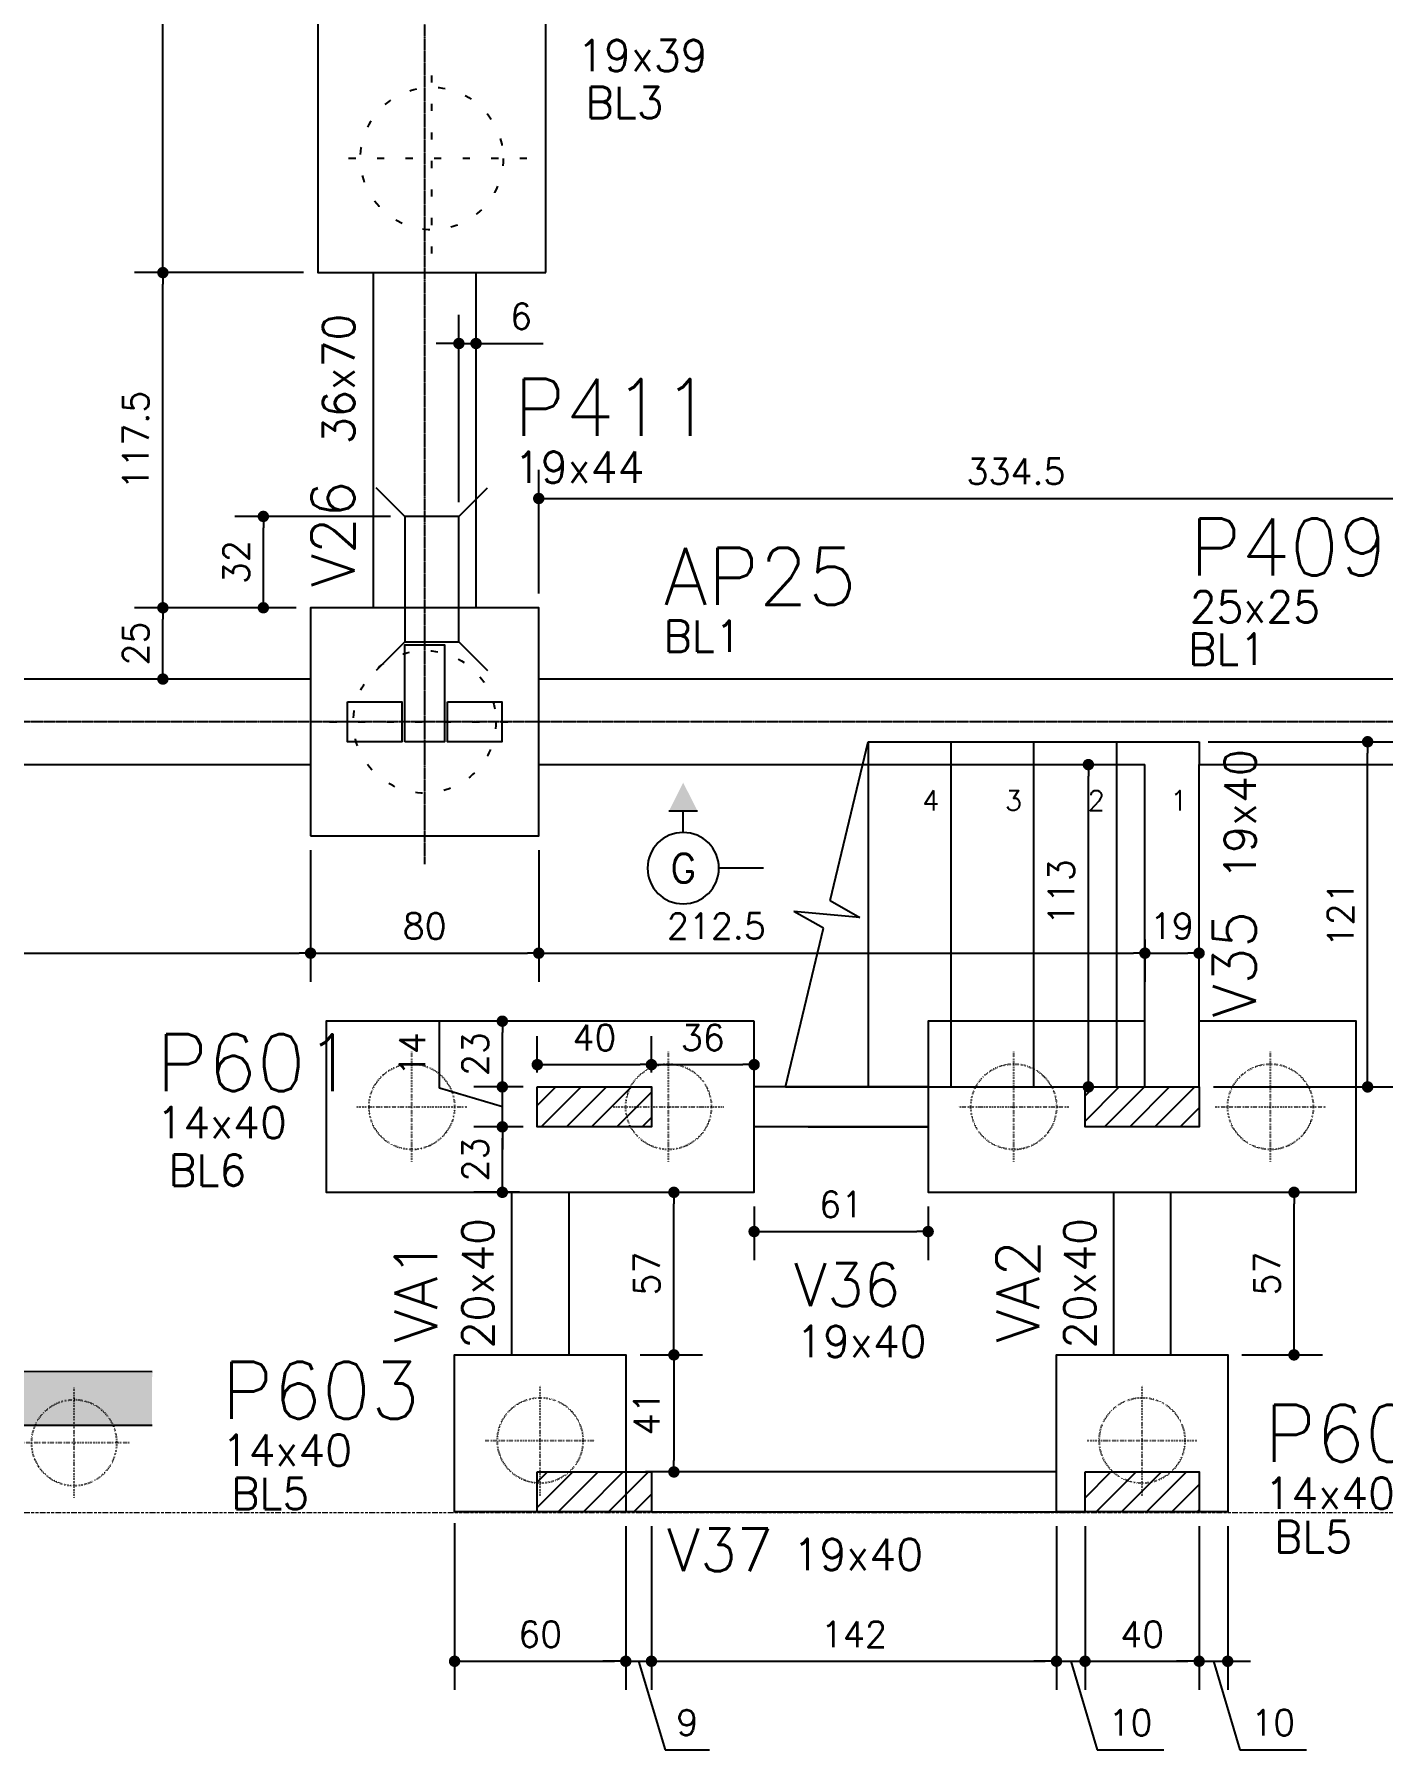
# Model space of a CAD drawing. Extents: x -856 to 20282, y 14720 to 28231.
# Drawn here: x 2662 to 3134, y 23324 to 23926 of the extents above; entities that cross this region are included whole.
import ezdxf
from ezdxf.enums import TextEntityAlignment as Align

# ---------------------------------------------------------------- set-up
doc = ezdxf.new("R2010")
doc.units = 0
for name, pattern in [('AXES', [0.54, 0.3, -0.08, 0.08, -0.08]), ('Double dash', [55, 20, -5, 10, -5, 10, -5]), ('ESTILO_TQS_0002', [0.4, 0.1, -0.3])]:
    doc.linetypes.add(name, pattern=pattern)
doc.layers.get('0').update_dxf_attribs({"linetype": 'CONTINUOUS'})
doc.layers.get('Defpoints').update_dxf_attribs({"linetype": 'CONTINUOUS'})
for name, color, linetype in [('228', 2, 'CONTINUOUS'), ('BLOCO', 3, 'CONTINUOUS'), ('COTA', 1, 'CONTINUOUS'), ('EIXOS', 1, 'AXES'), ('ESTACA', 1, 'ESTILO_TQS_0002'), ('H2', 252, 'CONTINUOUS'), ('H5', 1, 'CONTINUOUS'), ('LINHA_FINA', 1, 'CONTINUOUS'), ('Linha_media', 4, 'CONTINUOUS'), ('ORELHA', 1, 'CONTINUOUS'), ('P-D', 2, 'CONTINUOUS'), ('P-N', 5, 'CONTINUOUS'), ('P-S', 5, 'CONTINUOUS'), ('PENA_2', 2, 'CONTINUOUS'), ('PENA_3', 3, 'CONTINUOUS'), ('PENA_5', 5, 'CONTINUOUS'), ('PIL-N', 4, 'CONTINUOUS'), ('PROJ', 252, 'CONTINUOUS'), ('T1', 2, 'CONTINUOUS'), ('VIG-D', 2, 'CONTINUOUS'), ('VIG-N', 4, 'CONTINUOUS'), ('VIGA', 3, 'CONTINUOUS')]:
    doc.layers.add(name, color=color, linetype=linetype)
doc.layers.add('TLV-DVI-___-CNT', color=7, linetype='Double dash', lineweight=9)
doc.styles.add('COTA', font='romans.shx')
doc.styles.add('ROMANS', font='ROMANS')
doc.styles.get("Standard").update_dxf_attribs({"font": 'ROMANS.SHX'})
doc.styles.add('Texto1', font='romans.shx', dxfattribs={"height": 9})
doc.dimstyles.new('forma', dxfattribs={"dimscale": 5, "dimtxt": 1.8, "dimasz": 0.8, "dimexe": 2, "dimexo": 1, "dimgap": 1, "dimtad": 1, "dimdec": 1, "dimzin": 9, "dimdsep": 46, "dimtxsty": 'COTA', "dimblk1": 'DOT', "dimblk2": 'DOT', "dimsah": 1, "dimcen": 0, "dimdle": 1, "dimclrd": 256, "dimclre": 256, "dimclrt": 2, "dimadec": 0, "dimazin": 0, "dimtfac": 1, "dimtdec": 0, "dimtmove": 0, "dimatfit": 3, "dimfxl": 1, "dimtolj": 1, "dimtzin": 0, "dimarcsym": 0})

# ---------------------------------------------------------------- blocks, each defined once
blk = doc.blocks.new('_EST50')
at = {"layer": 'ESTACA', "linetype": 'ESTILO_TQS_0002'}
for p, q in [((0, -1.333), (0, 1.333)), ((-1.333, 0), (1.333, 0))]:
    blk.add_line(p, q, dxfattribs=at)
blk.add_circle((0, 0), 1, dxfattribs=at)
blk = doc.blocks.new('_Dot')
at = {"color": 0, "linetype": 'ByBlock', "lineweight": -2}
blk.add_line((-0.5, 0), (-1, 0), dxfattribs=at)
at = {"color": 0, "linetype": 'ByBlock', "const_width": 0.5}
blk.add_lwpolyline([(-0.25, 0, 1), (0.25, 0, 1)], format="xyb", close=True, dxfattribs=at)
blk = doc.blocks.new('*D55')
at = {"layer": 'COTA', "lineweight": -2, "transparency": 16777216}
for p, q in [((2428.51, 23639.59), (2428.51, 23593.48)), ((2758.51, 23639.59), (2758.51, 23593.48)), ((2432.51, 23603.48), (2754.51, 23603.48))]:
    blk.add_line(p, q, dxfattribs=at)
at = {"layer": 'Defpoints', "color": 0, "transparency": 16777216}
for p in [(2428.51, 23644.59), (2758.51, 23644.59), (2758.51, 23603.48)]:
    blk.add_point(p, dxfattribs=at)
at = {"layer": 'COTA', "lineweight": -2, "transparency": 16777216, "xscale": 4, "yscale": 4, "zscale": 4, "rotation": 180}
blk.add_blockref('_Dot', (2428.51, 23603.48), dxfattribs=at)
at = {"layer": 'COTA', "lineweight": -2, "transparency": 16777216, "xscale": 4, "yscale": 4, "zscale": 4}
blk.add_blockref('_Dot', (2758.51, 23603.48), dxfattribs=at)
at = {"layer": 'COTA', "color": 2, "transparency": 16777216, "insert": (2593.51, 23612.98), "char_height": 9, "attachment_point": 5, "style": 'COTA'}
blk.add_mtext('\\A1;330 ', dxfattribs=at)
blk = doc.blocks.new('*D56')
at = {"layer": 'COTA', "lineweight": -2, "transparency": 16777216}
for p, q in [((2758.51, 23639.59), (2758.51, 23593.48)), ((2838.51, 23639.59), (2838.51, 23593.48)), ((2762.51, 23603.48), (2834.51, 23603.48))]:
    blk.add_line(p, q, dxfattribs=at)
at = {"layer": 'Defpoints', "color": 0, "transparency": 16777216}
for p in [(2758.51, 23644.59), (2838.51, 23644.59), (2838.51, 23603.48)]:
    blk.add_point(p, dxfattribs=at)
at = {"layer": 'COTA', "lineweight": -2, "transparency": 16777216, "xscale": 4, "yscale": 4, "zscale": 4, "rotation": 180}
blk.add_blockref('_Dot', (2758.51, 23603.48), dxfattribs=at)
at = {"layer": 'COTA', "lineweight": -2, "transparency": 16777216, "xscale": 4, "yscale": 4, "zscale": 4}
blk.add_blockref('_Dot', (2838.51, 23603.48), dxfattribs=at)
at = {"layer": 'COTA', "color": 2, "transparency": 16777216, "insert": (2798.51, 23612.98), "char_height": 9, "attachment_point": 5, "style": 'COTA'}
blk.add_mtext('\\A1;80 ', dxfattribs=at)
blk = doc.blocks.new('*D135')
at = {"layer": 'COTA', "lineweight": -2, "transparency": 16777216}
for p, q in [((2753.51, 23724.59), (2696.75, 23724.59)), ((2706.75, 23703.59), (2706.75, 23720.59)), ((2711.31, 23699.59), (2696.75, 23699.59))]:
    blk.add_line(p, q, dxfattribs=at)
at = {"layer": 'Defpoints', "color": 0, "transparency": 16777216}
for p in [(2706.75, 23724.59), (2758.51, 23724.59), (2716.31, 23699.59)]:
    blk.add_point(p, dxfattribs=at)
at = {"layer": 'COTA', "lineweight": -2, "transparency": 16777216, "xscale": 4, "yscale": 4, "zscale": 4}
for p, rotation in [((2706.75, 23724.59), 90), ((2706.75, 23699.59), 270)]:
    blk.add_blockref('_Dot', p, dxfattribs=dict(at, rotation=rotation))
at = {"layer": 'COTA', "color": 2, "transparency": 16777216, "insert": (2697.25, 23712.09), "char_height": 9, "attachment_point": 5, "rotation": 90, "style": 'COTA'}
blk.add_mtext('\\A1;25 ', dxfattribs=at)
blk = doc.blocks.new('*D136')
at = {"layer": 'COTA', "lineweight": -2, "transparency": 16777216}
for p, q in [((2756.01, 23842.09), (2696.75, 23842.09)), ((2706.75, 23728.59), (2706.75, 23838.09)), ((2753.51, 23724.59), (2696.75, 23724.59))]:
    blk.add_line(p, q, dxfattribs=at)
at = {"layer": 'Defpoints', "color": 0, "transparency": 16777216}
for p in [(2706.75, 23842.09), (2761.01, 23842.09), (2758.51, 23724.59)]:
    blk.add_point(p, dxfattribs=at)
at = {"layer": 'COTA', "lineweight": -2, "transparency": 16777216, "xscale": 4, "yscale": 4, "zscale": 4}
for p, rotation in [((2706.75, 23842.09), 90), ((2706.75, 23724.59), 270)]:
    blk.add_blockref('_Dot', p, dxfattribs=dict(at, rotation=rotation))
at = {"layer": 'COTA', "color": 2, "transparency": 16777216, "insert": (2697.25, 23783.34), "char_height": 9, "attachment_point": 5, "rotation": 90, "style": 'COTA'}
blk.add_mtext('\\A1;117.5 ', dxfattribs=at)
blk = doc.blocks.new('*D137')
at = {"layer": 'COTA', "lineweight": -2, "transparency": 16777216}
for p, q in [((2756.01, 24052.09), (2696.75, 24052.09)), ((2706.75, 23846.09), (2706.75, 24048.09)), ((2756.01, 23842.09), (2696.75, 23842.09))]:
    blk.add_line(p, q, dxfattribs=at)
at = {"layer": 'Defpoints', "color": 0, "transparency": 16777216}
for p in [(2706.75, 24052.09), (2761.01, 24052.09), (2761.01, 23842.09)]:
    blk.add_point(p, dxfattribs=at)
at = {"layer": 'COTA', "lineweight": -2, "transparency": 16777216, "xscale": 4, "yscale": 4, "zscale": 4}
for p, rotation in [((2706.75, 24052.09), 90), ((2706.75, 23842.09), 270)]:
    blk.add_blockref('_Dot', p, dxfattribs=dict(at, rotation=rotation))
at = {"layer": 'COTA', "color": 2, "transparency": 16777216, "insert": (2697.25, 23947.09), "char_height": 9, "attachment_point": 5, "rotation": 90, "style": 'COTA'}
blk.add_mtext('\\A1;210 ', dxfattribs=at)
blk = doc.blocks.new('*D39')
at = {"layer": 'COTA', "lineweight": -2, "transparency": 16777216}
for p, q in [((2838.51, 23639.59), (2838.51, 23593.48)), ((3050.98, 23608.24), (3050.98, 23593.48)), ((2842.51, 23603.48), (3046.98, 23603.48))]:
    blk.add_line(p, q, dxfattribs=at)
at = {"layer": 'Defpoints', "color": 0, "transparency": 16777216}
for p in [(2838.51, 23644.59), (3050.98, 23613.24), (3050.98, 23603.48)]:
    blk.add_point(p, dxfattribs=at)
at = {"layer": 'COTA', "lineweight": -2, "transparency": 16777216, "xscale": 4, "yscale": 4, "zscale": 4, "rotation": 180}
blk.add_blockref('_Dot', (2838.51, 23603.48), dxfattribs=at)
at = {"layer": 'COTA', "lineweight": -2, "transparency": 16777216, "xscale": 4, "yscale": 4, "zscale": 4}
blk.add_blockref('_Dot', (3050.98, 23603.48), dxfattribs=at)
at = {"layer": 'COTA', "color": 2, "transparency": 16777216, "insert": (2900.76, 23612.98), "char_height": 9, "attachment_point": 5, "style": 'COTA'}
blk.add_mtext('\\A1;212.5 ', dxfattribs=at)
blk = doc.blocks.new('*D40')
at = {"layer": 'COTA', "lineweight": -2, "transparency": 16777216}
for p, q in [((3069.98, 23608.48), (3069.98, 23613.48)), ((3050.98, 23608.24), (3050.98, 23593.48)), ((3054.98, 23603.48), (3065.98, 23603.48))]:
    blk.add_line(p, q, dxfattribs=at)
at = {"layer": 'Defpoints', "color": 0, "transparency": 16777216}
for p in [(3050.98, 23613.24), (3069.98, 23603.48), (3069.98, 23603.48)]:
    blk.add_point(p, dxfattribs=at)
at = {"layer": 'COTA', "lineweight": -2, "transparency": 16777216, "xscale": 4, "yscale": 4, "zscale": 4, "rotation": 180}
blk.add_blockref('_Dot', (3050.98, 23603.48), dxfattribs=at)
at = {"layer": 'COTA', "lineweight": -2, "transparency": 16777216, "xscale": 4, "yscale": 4, "zscale": 4}
blk.add_blockref('_Dot', (3069.98, 23603.48), dxfattribs=at)
at = {"layer": 'COTA', "color": 2, "transparency": 16777216, "insert": (3060.48, 23612.98), "char_height": 9, "attachment_point": 5, "style": 'COTA'}
blk.add_mtext('\\A1;19 ', dxfattribs=at)
blk = doc.blocks.new('Family - ___-2103959-PLANTA INFERIOR 2')
at = {"layer": 'TLV-DVI-___-CNT', "color": 1, "true_color": 0xff0000}
blk.add_line((-32076.9, -10135.7), (-18942.2, -10135.7), dxfattribs=at)
blk = doc.blocks.new('A$C8a1ee3b4')
at = {"layer": 'TLV-DVI-___-CNT', "color": 1, "true_color": 0xff0000, "xscale": 0.1, "yscale": 0.1, "zscale": 0.1}
blk.add_blockref('Family - ___-2103959-PLANTA INFERIOR 2', (4865.23, 1037.14), dxfattribs=at)
blk = doc.blocks.new('*D21')
at = {"layer": 'COTA', "lineweight": -2, "transparency": 16777216}
for p, q in [((3035, 23669.59), (3041.17, 23669.59)), ((3031.17, 23560.59), (3031.17, 23665.59)), ((3035, 23556.59), (3041.17, 23556.59))]:
    blk.add_line(p, q, dxfattribs=at)
at = {"layer": 'Defpoints', "color": 0, "transparency": 16777216}
for p in [(3030, 23669.59), (3031.17, 23669.59), (3030, 23556.59)]:
    blk.add_point(p, dxfattribs=at)
at = {"layer": 'COTA', "lineweight": -2, "transparency": 16777216, "xscale": 4, "yscale": 4, "zscale": 4}
for p, rotation in [((3031.17, 23669.59), 90), ((3031.17, 23556.59), 270)]:
    blk.add_blockref('_Dot', p, dxfattribs=dict(at, rotation=rotation))
at = {"layer": 'COTA', "color": 2, "transparency": 16777216, "insert": (3021.67, 23624.87), "char_height": 9, "attachment_point": 5, "rotation": 90, "style": 'COTA'}
blk.add_mtext('\\A1;113 ', dxfattribs=at)
blk = doc.blocks.new('interrup')
at = {"layer": 'LINHA_FINA'}
for p, q in [((-1, 0), (-0.33, 2.31)), ((0.33, -2.31), (-0.33, 2.31)), ((1, 0), (0.33, -2.31))]:
    blk.add_line(p, q, dxfattribs=at)
blk = doc.blocks.new('*D51')
at = {"layer": 'COTA', "lineweight": -2, "transparency": 16777216}
for p, q in [((2810.51, 23761.57), (2810.51, 23827.25)), ((2816.51, 23798.02), (2816.51, 23827.25)), ((2806.51, 23817.25), (2802.51, 23817.25)), ((2810.51, 23817.25), (2816.51, 23817.25)), ((2820.51, 23817.25), (2840.08, 23817.25))]:
    blk.add_line(p, q, dxfattribs=at)
at = {"layer": 'Defpoints', "color": 0, "transparency": 16777216}
for p in [(2816.51, 23817.25), (2816.51, 23793.02), (2810.51, 23756.57)]:
    blk.add_point(p, dxfattribs=at)
at = {"layer": 'COTA', "lineweight": -2, "transparency": 16777216, "xscale": 4, "yscale": 4, "zscale": 4}
blk.add_blockref('_Dot', (2810.51, 23817.25), dxfattribs=at)
at = {"layer": 'COTA', "lineweight": -2, "transparency": 16777216, "xscale": 4, "yscale": 4, "zscale": 4, "rotation": 180}
blk.add_blockref('_Dot', (2816.51, 23817.25), dxfattribs=at)
at = {"layer": 'COTA', "color": 2, "transparency": 16777216, "insert": (2832.3, 23826.75), "char_height": 9, "attachment_point": 5, "style": 'COTA'}
blk.add_mtext('\\A1;6 ', dxfattribs=at)
blk = doc.blocks.new('A$C96fa5e93')
at = {"layer": 'ESTACA', "linetype": 'ESTILO_TQS_0002'}
for p, q in [((19.29, 0), (19.29, 38.57)), ((0, 19.29), (38.57, 19.29))]:
    blk.add_line(p, q, dxfattribs=at)
blk.add_ellipse((19.29, 19.29), major_axis=(10.61, 10.61), ratio=1, start_param=5.497787, end_param=11.780972, dxfattribs=at)
blk = doc.blocks.new('seção_dir')
at = {"layer": 'Linha_media'}
for p, q in [((-1, 4), (1, 4)), ((0, 2.5), (0, 4)), ((-5.62, 0), (-2.5, 0))]:
    blk.add_line(p, q, dxfattribs=at)
blk.add_circle((0, 0), 2.5, dxfattribs=at)
blk.add_solid([(-1, 4), (0, 6), (1, 4)], dxfattribs=at)
blk = doc.blocks.new('atrib_seção')
at = {"layer": 'Linha_media', "style": 'ROMANS'}
blk.add_attdef('X', text='', height=2, dxfattribs=at).set_placement((0, 0), align=Align.MIDDLE)
blk = doc.blocks.new('*D166')
at = {"layer": 'COTA', "lineweight": -2, "transparency": 16777216}
for p, q in [((2874, 23519.63), (2895.88, 23519.63)), ((2885.88, 23466.63), (2885.88, 23515.63)), ((2874, 23462.63), (2895.88, 23462.63))]:
    blk.add_line(p, q, dxfattribs=at)
at = {"layer": 'Defpoints', "color": 0, "transparency": 16777216}
for p in [(2869, 23519.63), (2885.88, 23519.63), (2869, 23462.63)]:
    blk.add_point(p, dxfattribs=at)
at = {"layer": 'COTA', "lineweight": -2, "transparency": 16777216, "xscale": 4, "yscale": 4, "zscale": 4}
for p, rotation in [((2885.88, 23519.63), 90), ((2885.88, 23462.63), 270)]:
    blk.add_blockref('_Dot', p, dxfattribs=dict(at, rotation=rotation))
at = {"layer": 'COTA', "color": 2, "transparency": 16777216, "insert": (2876.38, 23491.13), "char_height": 9, "attachment_point": 5, "rotation": 90, "style": 'COTA'}
blk.add_mtext('\\A1;57 ', dxfattribs=at)
blk = doc.blocks.new('*D167')
at = {"layer": 'COTA', "lineweight": -2, "transparency": 16777216}
for p, q in [((2874, 23462.63), (2895.88, 23462.63)), ((2885.88, 23458.63), (2885.88, 23425.59)), ((2880.88, 23421.59), (2875.88, 23421.59))]:
    blk.add_line(p, q, dxfattribs=at)
at = {"layer": 'Defpoints', "color": 0, "transparency": 16777216}
for p in [(2869, 23462.63), (2885.88, 23421.59), (2885.88, 23421.59)]:
    blk.add_point(p, dxfattribs=at)
at = {"layer": 'COTA', "lineweight": -2, "transparency": 16777216, "xscale": 4, "yscale": 4, "zscale": 4}
for p, rotation in [((2885.88, 23462.63), 90), ((2885.88, 23421.59), 270)]:
    blk.add_blockref('_Dot', p, dxfattribs=dict(at, rotation=rotation))
at = {"layer": 'COTA', "color": 2, "transparency": 16777216, "insert": (2876.38, 23442.11), "char_height": 9, "attachment_point": 5, "rotation": 90, "style": 'COTA'}
blk.add_mtext('\\A1;41 ', dxfattribs=at)
blk = doc.blocks.new('*D168')
at = {"layer": 'COTA', "lineweight": -2, "transparency": 16777216}
for p, q in [((2914, 23514.63), (2914, 23495.87)), ((2975, 23514.63), (2975, 23495.87)), ((2918, 23505.87), (2971, 23505.87))]:
    blk.add_line(p, q, dxfattribs=at)
at = {"layer": 'Defpoints', "color": 0, "transparency": 16777216}
for p in [(2914, 23519.63), (2975, 23519.63), (2975, 23505.87)]:
    blk.add_point(p, dxfattribs=at)
at = {"layer": 'COTA', "lineweight": -2, "transparency": 16777216, "xscale": 4, "yscale": 4, "zscale": 4, "rotation": 180}
blk.add_blockref('_Dot', (2914, 23505.87), dxfattribs=at)
at = {"layer": 'COTA', "lineweight": -2, "transparency": 16777216, "xscale": 4, "yscale": 4, "zscale": 4}
blk.add_blockref('_Dot', (2975, 23505.87), dxfattribs=at)
at = {"layer": 'COTA', "color": 2, "transparency": 16777216, "insert": (2944.5, 23515.37), "char_height": 9, "attachment_point": 5, "style": 'COTA'}
blk.add_mtext('\\A1;61 ', dxfattribs=at)
blk = doc.blocks.new('*D169')
at = {"layer": 'COTA', "lineweight": -2, "transparency": 16777216}
for p, q in [((3085, 23519.63), (3113.25, 23519.63)), ((3103.25, 23466.63), (3103.25, 23515.63)), ((3085, 23462.63), (3113.25, 23462.63))]:
    blk.add_line(p, q, dxfattribs=at)
at = {"layer": 'Defpoints', "color": 0, "transparency": 16777216}
for p in [(3080, 23519.63), (3103.25, 23519.63), (3080, 23462.63)]:
    blk.add_point(p, dxfattribs=at)
at = {"layer": 'COTA', "lineweight": -2, "transparency": 16777216, "xscale": 4, "yscale": 4, "zscale": 4}
for p, rotation in [((3103.25, 23519.63), 90), ((3103.25, 23462.63), 270)]:
    blk.add_blockref('_Dot', p, dxfattribs=dict(at, rotation=rotation))
at = {"layer": 'COTA', "color": 2, "transparency": 16777216, "insert": (3093.75, 23491.13), "char_height": 9, "attachment_point": 5, "rotation": 90, "style": 'COTA'}
blk.add_mtext('\\A1;57 ', dxfattribs=at)
blk = doc.blocks.new('A$C93549396')
at = {"layer": 'PROJ'}
for points in [[(1166, 0.04), (1166, 34.04), (1180, 34.04), (1180, 0.04), (1166, 0.04)], [(1146, 14.04), (1165, 14.04), (1165, 0.04), (1146, 0.04), (1146, 14.04)], [(1181, 14), (1200, 14), (1200, 0), (1181, 0), (1181, 14)]]:
    blk.add_lwpolyline(points, dxfattribs=at)
blk = doc.blocks.new('*D190')
at = {"layer": 'COTA', "lineweight": -2, "transparency": 16777216}
for p, q in [((2809, 23403.69), (2809, 23345.21)), ((2869, 23402.59), (2869, 23345.21)), ((2813, 23355.21), (2865, 23355.21))]:
    blk.add_line(p, q, dxfattribs=at)
at = {"layer": 'Defpoints', "color": 0, "transparency": 16777216}
for p in [(2809, 23408.69), (2869, 23407.59), (2869, 23355.21)]:
    blk.add_point(p, dxfattribs=at)
at = {"layer": 'COTA', "lineweight": -2, "transparency": 16777216, "xscale": 4, "yscale": 4, "zscale": 4, "rotation": 180}
blk.add_blockref('_Dot', (2809, 23355.21), dxfattribs=at)
at = {"layer": 'COTA', "lineweight": -2, "transparency": 16777216, "xscale": 4, "yscale": 4, "zscale": 4}
blk.add_blockref('_Dot', (2869, 23355.21), dxfattribs=at)
at = {"layer": 'COTA', "color": 2, "transparency": 16777216, "insert": (2839, 23364.71), "char_height": 9, "attachment_point": 5, "style": 'COTA'}
blk.add_mtext('\\A1;60 ', dxfattribs=at)
blk = doc.blocks.new('*D191')
at = {"layer": 'COTA', "lineweight": -2, "transparency": 16777216}
for p, q in [((2869, 23402.59), (2869, 23345.21)), ((2878, 23402.59), (2878, 23345.21)), ((2865, 23355.21), (2861, 23355.21)), ((2869, 23355.21), (2878, 23355.21)), ((2869, 23355.21), (2878, 23355.21)), ((2873.5, 23355.21), (2882.8, 23324.21)), ((2882, 23355.21), (2886, 23355.21)), ((2882.8, 23324.21), (2898.37, 23324.21))]:
    blk.add_line(p, q, dxfattribs=at)
at = {"layer": 'Defpoints', "color": 0, "transparency": 16777216}
for p in [(2869, 23407.59), (2878, 23407.59), (2878, 23355.21)]:
    blk.add_point(p, dxfattribs=at)
at = {"layer": 'COTA', "lineweight": -2, "transparency": 16777216, "xscale": 4, "yscale": 4, "zscale": 4}
blk.add_blockref('_Dot', (2869, 23355.21), dxfattribs=at)
at = {"layer": 'COTA', "lineweight": -2, "transparency": 16777216, "xscale": 4, "yscale": 4, "zscale": 4, "rotation": 180}
blk.add_blockref('_Dot', (2878, 23355.21), dxfattribs=at)
at = {"layer": 'COTA', "color": 2, "transparency": 16777216, "insert": (2890.58, 23333.71), "char_height": 9, "attachment_point": 5, "style": 'COTA'}
blk.add_mtext('\\A1;9 ', dxfattribs=at)
blk = doc.blocks.new('*D192')
at = {"layer": 'COTA', "lineweight": -2, "transparency": 16777216}
for p, q in [((2878, 23402.59), (2878, 23345.21)), ((3020, 23402.59), (3020, 23345.21)), ((2882, 23355.21), (3016, 23355.21))]:
    blk.add_line(p, q, dxfattribs=at)
at = {"layer": 'Defpoints', "color": 0, "transparency": 16777216}
for p in [(2878, 23407.59), (3020, 23407.59), (3020, 23355.21)]:
    blk.add_point(p, dxfattribs=at)
at = {"layer": 'COTA', "lineweight": -2, "transparency": 16777216, "xscale": 4, "yscale": 4, "zscale": 4, "rotation": 180}
blk.add_blockref('_Dot', (2878, 23355.21), dxfattribs=at)
at = {"layer": 'COTA', "lineweight": -2, "transparency": 16777216, "xscale": 4, "yscale": 4, "zscale": 4}
blk.add_blockref('_Dot', (3020, 23355.21), dxfattribs=at)
at = {"layer": 'COTA', "color": 2, "transparency": 16777216, "insert": (2949, 23364.71), "char_height": 9, "attachment_point": 5, "style": 'COTA'}
blk.add_mtext('\\A1;142 ', dxfattribs=at)
blk = doc.blocks.new('*D193')
at = {"layer": 'COTA', "lineweight": -2, "transparency": 16777216}
for p, q in [((3020, 23402.59), (3020, 23345.21)), ((3030, 23402.59), (3030, 23345.21)), ((3016, 23355.21), (3012, 23355.21)), ((3020, 23355.21), (3030, 23355.21)), ((3020, 23355.21), (3030, 23355.21)), ((3025, 23355.21), (3034.3, 23324.21)), ((3034, 23355.21), (3038, 23355.21)), ((3034.3, 23324.21), (3057.58, 23324.21))]:
    blk.add_line(p, q, dxfattribs=at)
at = {"layer": 'Defpoints', "color": 0, "transparency": 16777216}
for p in [(3020, 23407.59), (3030, 23407.59), (3030, 23355.21)]:
    blk.add_point(p, dxfattribs=at)
at = {"layer": 'COTA', "lineweight": -2, "transparency": 16777216, "xscale": 4, "yscale": 4, "zscale": 4}
blk.add_blockref('_Dot', (3020, 23355.21), dxfattribs=at)
at = {"layer": 'COTA', "lineweight": -2, "transparency": 16777216, "xscale": 4, "yscale": 4, "zscale": 4, "rotation": 180}
blk.add_blockref('_Dot', (3030, 23355.21), dxfattribs=at)
at = {"layer": 'COTA', "color": 2, "transparency": 16777216, "insert": (3045.94, 23333.71), "char_height": 9, "attachment_point": 5, "style": 'COTA'}
blk.add_mtext('\\A1;10 ', dxfattribs=at)
blk = doc.blocks.new('*D194')
at = {"layer": 'COTA', "lineweight": -2, "transparency": 16777216}
for p, q in [((3030, 23402.59), (3030, 23345.21)), ((3070, 23402.59), (3070, 23345.21)), ((3034, 23355.21), (3066, 23355.21))]:
    blk.add_line(p, q, dxfattribs=at)
at = {"layer": 'Defpoints', "color": 0, "transparency": 16777216}
for p in [(3030, 23407.59), (3070, 23407.59), (3070, 23355.21)]:
    blk.add_point(p, dxfattribs=at)
at = {"layer": 'COTA', "lineweight": -2, "transparency": 16777216, "xscale": 4, "yscale": 4, "zscale": 4, "rotation": 180}
blk.add_blockref('_Dot', (3030, 23355.21), dxfattribs=at)
at = {"layer": 'COTA', "lineweight": -2, "transparency": 16777216, "xscale": 4, "yscale": 4, "zscale": 4}
blk.add_blockref('_Dot', (3070, 23355.21), dxfattribs=at)
at = {"layer": 'COTA', "color": 2, "transparency": 16777216, "insert": (3050, 23364.71), "char_height": 9, "attachment_point": 5, "style": 'COTA'}
blk.add_mtext('\\A1;40 ', dxfattribs=at)
blk = doc.blocks.new('*D195')
at = {"layer": 'COTA', "lineweight": -2, "transparency": 16777216}
for p, q in [((3070, 23402.59), (3070, 23345.21)), ((3080, 23402.63), (3080, 23345.21)), ((3066, 23355.21), (3062, 23355.21)), ((3070, 23355.21), (3080, 23355.21)), ((3070, 23355.21), (3080, 23355.21)), ((3075, 23355.21), (3084.3, 23324.21)), ((3084, 23355.21), (3088, 23355.21)), ((3084.3, 23324.21), (3107.58, 23324.21))]:
    blk.add_line(p, q, dxfattribs=at)
at = {"layer": 'Defpoints', "color": 0, "transparency": 16777216}
for p in [(3070, 23407.59), (3080, 23407.63), (3080, 23355.21)]:
    blk.add_point(p, dxfattribs=at)
at = {"layer": 'COTA', "lineweight": -2, "transparency": 16777216, "xscale": 4, "yscale": 4, "zscale": 4}
blk.add_blockref('_Dot', (3070, 23355.21), dxfattribs=at)
at = {"layer": 'COTA', "lineweight": -2, "transparency": 16777216, "xscale": 4, "yscale": 4, "zscale": 4, "rotation": 180}
blk.add_blockref('_Dot', (3080, 23355.21), dxfattribs=at)
at = {"layer": 'COTA', "color": 2, "transparency": 16777216, "insert": (3095.94, 23333.71), "char_height": 9, "attachment_point": 5, "style": 'COTA'}
blk.add_mtext('\\A1;10 ', dxfattribs=at)
blk = doc.blocks.new('*D196')
at = {"layer": 'COTA', "lineweight": -2, "transparency": 16777216}
for p, q in [((3073.16, 23677.61), (3139.06, 23677.61)), ((3129.06, 23560.59), (3129.06, 23673.61)), ((3075, 23556.59), (3139.06, 23556.59))]:
    blk.add_line(p, q, dxfattribs=at)
at = {"layer": 'Defpoints', "color": 0, "transparency": 16777216}
for p in [(3068.16, 23677.61), (3129.06, 23677.61), (3070, 23556.59)]:
    blk.add_point(p, dxfattribs=at)
at = {"layer": 'COTA', "lineweight": -2, "transparency": 16777216, "xscale": 4, "yscale": 4, "zscale": 4}
for p, rotation in [((3129.06, 23677.61), 90), ((3129.06, 23556.59), 270)]:
    blk.add_blockref('_Dot', p, dxfattribs=dict(at, rotation=rotation))
at = {"layer": 'COTA', "color": 2, "transparency": 16777216, "insert": (3119.56, 23617.1), "char_height": 9, "attachment_point": 5, "rotation": 90, "style": 'COTA'}
blk.add_mtext('\\A1;121 ', dxfattribs=at)
blk = doc.blocks.new('*D197')
at = {"layer": 'COTA', "lineweight": -2, "transparency": 16777216}
for p, q in [((2786.51, 23756.61), (2731.96, 23756.61)), ((2741.96, 23728.59), (2741.96, 23752.61)), ((2753.51, 23724.59), (2731.96, 23724.59))]:
    blk.add_line(p, q, dxfattribs=at)
at = {"layer": 'Defpoints', "color": 0, "transparency": 16777216}
for p in [(2741.96, 23756.61), (2791.51, 23756.61), (2758.51, 23724.59)]:
    blk.add_point(p, dxfattribs=at)
at = {"layer": 'COTA', "lineweight": -2, "transparency": 16777216, "xscale": 4, "yscale": 4, "zscale": 4}
for p, rotation in [((2741.96, 23756.61), 90), ((2741.96, 23724.59), 270)]:
    blk.add_blockref('_Dot', p, dxfattribs=dict(at, rotation=rotation))
at = {"layer": 'COTA', "color": 2, "transparency": 16777216, "insert": (2732.46, 23740.6), "char_height": 9, "attachment_point": 5, "rotation": 90, "style": 'COTA'}
blk.add_mtext('\\A1;32 ', dxfattribs=at)
blk = doc.blocks.new('*D198')
at = {"layer": 'COTA', "lineweight": -2, "transparency": 16777216}
for p, q in [((2838.51, 23729.59), (2838.51, 23772.9)), ((3173.01, 23735.09), (3173.01, 23772.9)), ((2842.51, 23762.9), (3169.01, 23762.9))]:
    blk.add_line(p, q, dxfattribs=at)
at = {"layer": 'Defpoints', "color": 0, "transparency": 16777216}
for p in [(3173.01, 23762.9), (3173.01, 23730.09), (2838.51, 23724.59)]:
    blk.add_point(p, dxfattribs=at)
at = {"layer": 'COTA', "lineweight": -2, "transparency": 16777216, "xscale": 4, "yscale": 4, "zscale": 4, "rotation": 180}
blk.add_blockref('_Dot', (2838.51, 23762.9), dxfattribs=at)
at = {"layer": 'COTA', "lineweight": -2, "transparency": 16777216, "xscale": 4, "yscale": 4, "zscale": 4}
blk.add_blockref('_Dot', (3173.01, 23762.9), dxfattribs=at)
at = {"layer": 'COTA', "color": 2, "transparency": 16777216, "insert": (3005.76, 23772.4), "char_height": 9, "attachment_point": 5, "style": 'COTA'}
blk.add_mtext('\\A1;334.5 ', dxfattribs=at)
blk = doc.blocks.new('*D199')
at = {"layer": 'COTA', "lineweight": -2, "transparency": 16777216}
for p, q in [((2838, 23561.59), (2838, 23574.39)), ((2878, 23561.59), (2878, 23574.39)), ((2842, 23564.39), (2874, 23564.39))]:
    blk.add_line(p, q, dxfattribs=at)
at = {"layer": 'Defpoints', "color": 0, "transparency": 16777216}
for p in [(2878, 23564.39), (2838, 23556.59), (2878, 23556.59)]:
    blk.add_point(p, dxfattribs=at)
at = {"layer": 'COTA', "lineweight": -2, "transparency": 16777216, "xscale": 4, "yscale": 4, "zscale": 4, "rotation": 180}
blk.add_blockref('_Dot', (2838, 23564.39), dxfattribs=at)
at = {"layer": 'COTA', "lineweight": -2, "transparency": 16777216, "xscale": 4, "yscale": 4, "zscale": 4}
blk.add_blockref('_Dot', (2878, 23564.39), dxfattribs=at)
at = {"layer": 'COTA', "color": 2, "transparency": 16777216, "insert": (2858, 23573.89), "char_height": 9, "attachment_point": 5, "style": 'COTA'}
blk.add_mtext('\\A1;40 ', dxfattribs=at)
blk = doc.blocks.new('*D200')
at = {"layer": 'COTA', "lineweight": -2, "transparency": 16777216}
for p, q in [((2878, 23561.59), (2878, 23574.39)), ((2914, 23567.63), (2914, 23574.39)), ((2882, 23564.39), (2910, 23564.39))]:
    blk.add_line(p, q, dxfattribs=at)
at = {"layer": 'Defpoints', "color": 0, "transparency": 16777216}
for p in [(2914, 23564.39), (2914, 23562.63), (2878, 23556.59)]:
    blk.add_point(p, dxfattribs=at)
at = {"layer": 'COTA', "lineweight": -2, "transparency": 16777216, "xscale": 4, "yscale": 4, "zscale": 4, "rotation": 180}
blk.add_blockref('_Dot', (2878, 23564.39), dxfattribs=at)
at = {"layer": 'COTA', "lineweight": -2, "transparency": 16777216, "xscale": 4, "yscale": 4, "zscale": 4}
blk.add_blockref('_Dot', (2914, 23564.39), dxfattribs=at)
at = {"layer": 'COTA', "color": 2, "transparency": 16777216, "insert": (2896, 23573.89), "char_height": 9, "attachment_point": 5, "style": 'COTA'}
blk.add_mtext('\\A1;36 ', dxfattribs=at)
blk = doc.blocks.new('*D201')
at = {"layer": 'COTA', "lineweight": -2, "transparency": 16777216}
for p, q in [((2833, 23542.59), (2815.74, 23542.59)), ((2825.74, 23523.63), (2825.74, 23538.59)), ((2831.79, 23519.63), (2815.74, 23519.63))]:
    blk.add_line(p, q, dxfattribs=at)
at = {"layer": 'Defpoints', "color": 0, "transparency": 16777216}
for p in [(2825.74, 23542.59), (2838, 23542.59), (2836.79, 23519.63)]:
    blk.add_point(p, dxfattribs=at)
at = {"layer": 'COTA', "lineweight": -2, "transparency": 16777216, "xscale": 4, "yscale": 4, "zscale": 4}
for p, rotation in [((2825.74, 23542.59), 90), ((2825.74, 23519.63), 270)]:
    blk.add_blockref('_Dot', p, dxfattribs=dict(at, rotation=rotation))
at = {"layer": 'COTA', "color": 2, "transparency": 16777216, "insert": (2816.24, 23531.11), "char_height": 9, "attachment_point": 5, "rotation": 90, "style": 'COTA'}
blk.add_mtext('\\A1;23 ', dxfattribs=at)
blk = doc.blocks.new('*D202')
at = {"layer": 'COTA', "lineweight": -2, "transparency": 16777216}
for p, q in [((2803.74, 23556.19), (2803.74, 23579.91)), ((2825.74, 23560.59), (2825.74, 23564.59)), ((2825.74, 23549.59), (2803.74, 23556.19)), ((2833, 23556.59), (2815.74, 23556.59)), ((2825.74, 23542.59), (2825.74, 23556.59)), ((2825.74, 23542.59), (2825.74, 23556.59)), ((2833, 23542.59), (2815.74, 23542.59)), ((2825.74, 23538.59), (2825.74, 23534.59))]:
    blk.add_line(p, q, dxfattribs=at)
at = {"layer": 'Defpoints', "color": 0, "transparency": 16777216}
for p in [(2825.74, 23556.59), (2838, 23556.59), (2838, 23542.59)]:
    blk.add_point(p, dxfattribs=at)
at = {"layer": 'COTA', "lineweight": -2, "transparency": 16777216, "xscale": 4, "yscale": 4, "zscale": 4}
for p, rotation in [((2825.74, 23556.59), 270), ((2825.74, 23542.59), 90)]:
    blk.add_blockref('_Dot', p, dxfattribs=dict(at, rotation=rotation))
at = {"layer": 'COTA', "color": 2, "transparency": 16777216, "insert": (2794.24, 23568.05), "char_height": 9, "attachment_point": 5, "rotation": 90, "style": 'COTA'}
blk.add_mtext('\\A1;14 ', dxfattribs=at)
blk = doc.blocks.new('*D203')
at = {"layer": 'COTA', "lineweight": -2, "transparency": 16777216}
for p, q in [((2824.96, 23579.63), (2815.74, 23579.63)), ((2825.74, 23560.59), (2825.74, 23575.63)), ((2833, 23556.59), (2815.74, 23556.59))]:
    blk.add_line(p, q, dxfattribs=at)
at = {"layer": 'Defpoints', "color": 0, "transparency": 16777216}
for p in [(2825.74, 23579.63), (2829.96, 23579.63), (2838, 23556.59)]:
    blk.add_point(p, dxfattribs=at)
at = {"layer": 'COTA', "lineweight": -2, "transparency": 16777216, "xscale": 4, "yscale": 4, "zscale": 4}
for p, rotation in [((2825.74, 23579.63), 90), ((2825.74, 23556.59), 270)]:
    blk.add_blockref('_Dot', p, dxfattribs=dict(at, rotation=rotation))
at = {"layer": 'COTA', "color": 2, "transparency": 16777216, "insert": (2816.24, 23568.11), "char_height": 9, "attachment_point": 5, "rotation": 90, "style": 'COTA'}
blk.add_mtext('\\A1;23 ', dxfattribs=at)

msp = doc.modelspace()

# ---------------------------------------------------------------- hatches: boundary and pattern name
at = {"layer": 'H2'}
msp.add_hatch(color=256, dxfattribs=at).paths.add_polyline_path([(1625.51, 23458.06), (2702.99, 23456.82), (2702.97, 23437.84), (1625.51, 23439.06)])
at = {"layer": 'H5'}
h = msp.add_hatch(dxfattribs=at)
h.set_pattern_fill('ANSI31', color=256, scale=50, style=0)
h.set_pattern_definition([(45, (-2.98, -0.298), (-4.4194174, 4.4194174), [])])
h.paths.add_polyline_path([(2838, 23556.59), (2878, 23556.59), (2878, 23542.59), (2838, 23542.59)])
h = msp.add_hatch(dxfattribs=at)
h.set_pattern_fill('ANSI31', color=256, scale=50, style=0)
h.set_pattern_definition([(45, (0.02, -0.298), (-4.4194174, 4.4194174), [])])
h.paths.add_polyline_path([(3030, 23556.59), (3070, 23556.59), (3070, 23542.59), (3030, 23542.59)])
h = msp.add_hatch(dxfattribs=at)
h.set_pattern_fill('ANSI31', color=256, scale=50, style=0)
h.set_pattern_definition([(45, (-2.98, 0.1874), (-4.4194174, 4.4194174), [])])
h.paths.add_polyline_path([(2838, 23421.59), (2878, 23421.59), (2878, 23407.59), (2838, 23407.59)])
h = msp.add_hatch(dxfattribs=at)
h.set_pattern_fill('ANSI31', color=256, scale=50, style=0)
h.set_pattern_definition([(45, (0.02, 0.1874), (-4.4194174, 4.4194174), [])])
h.paths.add_polyline_path([(3030, 23421.59), (3070, 23421.59), (3070, 23407.59), (3030, 23407.59)])

# ---------------------------------------------------------------- linework, layer by layer
at = {"layer": 'BLOCO', "linetype": 'Continuous'}
for points in [[(2841.01, 23842.09), (2841.01, 24052.09), (2761.01, 24052.09), (2761.01, 23842.09), (2841.01, 23842.09)], [(2758.51, 23644.59), (2838.51, 23644.59), (2838.51, 23724.59), (2758.51, 23724.59), (2758.51, 23644.59)]]:
    msp.add_lwpolyline(points, dxfattribs=at)
at = {"layer": 'BLOCO'}
msp.add_lwpolyline([(2914, 23579.63), (2764, 23579.63), (2764, 23519.63), (2914, 23519.63)], close=True, dxfattribs=at)
for points in [[(3050.98, 23579.63), (2975, 23579.63), (2975, 23519.63), (3125, 23519.63), (3125, 23579.63), (3069.99, 23579.63)], [(2869, 23407.59), (2809, 23407.59), (2809, 23462.63), (2869, 23462.63), (2869, 23407.59)], [(3080, 23407.59), (3020, 23407.59), (3020, 23462.63), (3080, 23462.63), (3080, 23407.63)]]:
    msp.add_lwpolyline(points, dxfattribs=at)
at = {"layer": 'EIXOS', "color": 244, "true_color": 0x991b1e}
for p, q in [((2798.51, 23634.64), (2798.51, 25355.31)), ((3416.67, 23684.59), (632.05, 23684.59))]:
    msp.add_line(p, q, dxfattribs=at)
at = {"layer": 'LINHA_FINA'}
for p, q in [((2940.64, 23621.92), (2953.98, 23677.63)), ((2924.98, 23556.59), (2938.31, 23612.2))]:
    msp.add_line(p, q, dxfattribs=at)
at = {"layer": 'ORELHA', "linetype": 'Continuous'}
for points in [[(2791.51, 23756.61), (2781.52, 23766.61)], [(2810.51, 23756.61), (2820.51, 23766.61)], [(2791.51, 23712.59), (2781.52, 23702.59)], [(2810.51, 23712.59), (2820.51, 23702.59)]]:
    msp.add_lwpolyline(points, dxfattribs=at)
at = {"layer": 'P-N', "linetype": 'Continuous'}
for points in [[(2838, 23556.59), (2878, 23556.59), (2878, 23542.59), (2838, 23542.59)], [(3030, 23556.59), (3070, 23556.59), (3070, 23542.59), (3030, 23542.59)], [(2838, 23421.59), (2878, 23421.59), (2878, 23407.59), (2838, 23407.59)], [(3030, 23421.59), (3070, 23421.59), (3070, 23407.59), (3030, 23407.59)]]:
    msp.add_lwpolyline(points, close=True, dxfattribs=at)
at = {"layer": 'P-S'}
msp.add_lwpolyline([(2810.51, 23756.57), (2791.51, 23756.61), (2791.51, 23712.59), (2810.51, 23712.59), (2810.51, 23756.57), (2810.51, 23756.57)], dxfattribs=at)
at = {"layer": 'PENA_2'}
for p, q in [((2953.98, 23677.63), (2953.98, 23556.59)), ((2953.98, 23677.63), (3069.98, 23677.61)), ((2982.98, 23677.62), (2982.98, 23556.59)), ((3011.98, 23677.62), (3011.98, 23556.59)), ((3040.98, 23677.61), (3040.98, 23556.59)), ((3069.98, 23677.61), (3069.98, 23669.59)), ((2924.98, 23556.59), (3040.98, 23556.59))]:
    msp.add_line(p, q, dxfattribs=at)
at = {"layer": 'PENA_3'}
for p, q in [((3050.98, 23556.59), (3050.98, 23669.59)), ((3070, 23556.59), (3069.98, 23669.59)), ((2975, 23556.59), (2914, 23556.59)), ((2975, 23556.59), (2933, 23556.59)), ((2975, 23542.59), (2914, 23542.59)), ((2933, 23542.59), (2975, 23542.59)), ((2829, 23519.63), (2829, 23462.63)), ((2849, 23519.63), (2849, 23462.63)), ((3040, 23519.63), (3040, 23462.63)), ((3060, 23519.63), (3060, 23462.63)), ((3020, 23421.59), (2878, 23421.59)), ((2878, 23407.59), (3030, 23407.59))]:
    msp.add_line(p, q, dxfattribs=at)
at = {"layer": 'PENA_5'}
for p, q in [((1625.51, 23458.06), (2702.99, 23456.82)), ((2702.97, 23437.84), (1625.57, 23439.06))]:
    msp.add_line(p, q, dxfattribs=at)
at = {"layer": 'VIGA'}
for p, q in [((2780.51, 23842.09), (2780.51, 23724.59)), ((2816.51, 23724.49), (2816.51, 23842.09)), ((2758.51, 23699.59), (2428.51, 23699.59)), ((3173.01, 23699.59), (2838.51, 23699.59)), ((2428.51, 23669.59), (2758.51, 23669.59)), ((2838.51, 23669.59), (3050.98, 23669.59)), ((3069.98, 23669.59), (3173.01, 23669.59))]:
    msp.add_line(p, q, dxfattribs=at)

# ---------------------------------------------------------------- block references
at = {"layer": '228', "linetype": 'Continuous', "xscale": 25, "yscale": 25, "rotation": 90}
msp.add_blockref('_EST50', (2801.01, 23882.09), dxfattribs=at)
at = {"layer": '228', "linetype": 'Continuous', "xscale": 25, "yscale": 25}
msp.add_blockref('_EST50', (2798.51, 23684.59), dxfattribs=at)
at = {"layer": '228', "linetype": 'Continuous'}
for p in [(2774.71, 23530.34), (2985.71, 23530.34), (2819.71, 23413.34), (3030.71, 23413.34)]:
    msp.add_blockref('A$C96fa5e93', p, dxfattribs=at)
at = {"layer": '228'}
for p in [(2864.71, 23530.34), (3075.71, 23530.34)]:
    msp.add_blockref('A$C96fa5e93', p, dxfattribs=at)
at = {"layer": '228', "linetype": 'Continuous', "rotation": 90}
msp.add_blockref('A$C96fa5e93', (2694.92, 23412.54), dxfattribs=at)
at = {"layer": 'COTA', "xscale": -5, "yscale": 5, "zscale": 5}
msp.add_blockref('seção_dir', (2889.14, 23633.29), dxfattribs=at)
at = {"layer": 'COTA'}
ref = msp.add_blockref('atrib_seção', (2889.14, 23633.29), dxfattribs=dict(at, xscale=-5, yscale=5, zscale=5))
ref.add_attrib('X', 'G', dxfattribs={"layer": 'Linha_media', "height": 10, "style": 'ROMANS'}).set_placement((2889.14, 23633.29), align=Align.MIDDLE)
at = {"layer": 'LINHA_FINA', "xscale": 5, "yscale": 5, "zscale": 5, "rotation": 76.51538121}
msp.add_blockref('interrup', (2939.48, 23617.06), dxfattribs=at)
at = {"layer": 'PROJ'}
msp.add_blockref('A$C93549396', (1625.51, 23677.56), dxfattribs=at)
at = {"layer": 'VIGA'}
msp.add_blockref('A$C8a1ee3b4', (203.06, 23383.83), dxfattribs=at)

# ---------------------------------------------------------------- texts
at = {"layer": 'P-D', "linetype": 'Continuous'}
for s, p in [('19x39', (2851.99, 23912.71)), ('BL3', (2854.93, 23896.21)), ('19x44', (2829.81, 23768.34)), ('25x25', (3066.68, 23719.44)), ('BL1', (2882.26, 23709.09)), ('BL1', (3066.15, 23704.61)), ('14x40', (2704.48, 23538.57)), ('BL6', (2708.65, 23521.93)), ('14x40', (2727.35, 23423.72)), ('BL5', (2730.71, 23408.52)), ('14x40', (3092.91, 23408.6)), ('BL5', (3096.27, 23393.4))]:
    msp.add_text(s, height=11, dxfattribs=at).set_placement(p)
at = {"layer": 'PIL-N', "linetype": 'Continuous'}
for s, p in [('P411', (2829.81, 23784.84)), ('P409', (3066.68, 23735.94)), ('AP25', (2882.26, 23725.59)), ('P601', (2704.48, 23555.07)), ('P603', (2727.35, 23440.22)), ('P604', (3092.91, 23425.1))]:
    msp.add_text(s, height=20, dxfattribs=at).set_placement(p)
at = {"layer": 'T1', "style": 'Texto1'}
for s, p in [('4', (2972.92, 23653.49)), ('3', (3001.92, 23653.49)), ('2', (3030.92, 23653.49)), ('1', (3059.92, 23653.49))]:
    msp.add_text(s, height=7, dxfattribs=at).set_placement(p)
at = {"layer": 'VIG-D', "linetype": 'Continuous'}
for s, rotation, p in [('36x70', 90, (2773.87, 23781.98)), ('19x40', 90, (3089.85, 23629.27)), ('20x40', 90, (2822.67, 23464.91)), ('20x40', 90, (3033.67, 23464.91)), ('19x40', 360, (2928.73, 23461.87)), ('19x40', 360, (2927.49, 23387.19))]:
    msp.add_text(s, height=11, rotation=rotation, dxfattribs=at).set_placement(p)
at = {"layer": 'VIG-N', "linetype": 'Continuous'}
for s, rotation, p in [('V26', 90, (2773.87, 23731.81)), ('V35', 90, (3089.85, 23580.94)), ('VA2', 90, (3013.95, 23466.9)), ('VA1', 90, (2802.95, 23466.9)), ('V36', 360, (2927.99, 23479.76)), ('V37', 360, (2883.49, 23386.76))]:
    msp.add_text(s, height=15, rotation=rotation, dxfattribs=at).set_placement(p)

# ---------------------------------------------------------------- dimensions: what is measured, and where the dimension line sits
at = {"layer": 'COTA'}
for base, p1, p2, override, picture, middle in [((2706.75, 24052.09), (2761.01, 23842.09), (2761.01, 24052.09), {"dimpost": ' ', "dimtmove": 1}, '*D137', (2697.25, 23947.09)), ((2706.75, 23842.09), (2758.51, 23724.59), (2761.01, 23842.09), {"dimpost": ' ', "dimtmove": 1}, '*D136', (2697.25, 23783.34)), ((2741.96, 23756.61), (2758.51, 23724.59), (2791.51, 23756.61), {"dimpost": ' '}, '*D197', (2732.46, 23740.6)), ((2706.75, 23724.59), (2716.31, 23699.59), (2758.51, 23724.59), {"dimpost": ' '}, '*D135', (2697.25, 23712.09)), ((3129.06, 23677.61), (3070, 23556.59), (3068.16, 23677.61), {"dimpost": ' '}, '*D196', (3119.56, 23617.1)), ((2825.74, 23556.59), (2838, 23542.59), (2838, 23556.59), {"dimpost": ' ', "dimtmove": 1}, '*D202', (2794.24, 23561.19)), ((2885.88, 23519.63), (2869, 23462.63), (2869, 23519.63), {"dimpost": ' '}, '*D166', (2876.38, 23491.13)), ((3103.25, 23519.63), (3080, 23462.63), (3080, 23519.63), {"dimpost": ' '}, '*D169', (3093.75, 23491.13)), ((2885.88, 23421.59), (2869, 23462.63), (2885.88, 23421.59), {"dimpost": ' ', "dimtmove": 1}, '*D167', (2876.38, 23442.11))]:
    dim = msp.add_linear_dim(base=base, p1=p1, p2=p2, angle=90, dimstyle='forma', override=override, dxfattribs=at)
    dim.commit()
    dim.dimension.update_dxf_attribs({"geometry": picture, "text_midpoint": middle})
for base, p1, p2, override, picture, middle in [((2816.51, 23817.25), (2810.51, 23756.57), (2816.51, 23793.02), {"dimpost": ' '}, '*D51', (2832.3, 23826.75)), ((3173.01, 23762.9), (2838.51, 23724.59), (3173.01, 23730.09), {"dimpost": ' '}, '*D198', (3005.76, 23772.4)), ((2758.51, 23603.48), (2428.51, 23644.59), (2758.51, 23644.59), {"dimpost": ' ', "dimtmove": 1}, '*D55', (2593.51, 23612.98)), ((2838.51, 23603.48), (2758.51, 23644.59), (2838.51, 23644.59), {"dimpost": ' ', "dimtmove": 1}, '*D56', (2798.51, 23612.98)), ((2878, 23564.39), (2838, 23556.59), (2878, 23556.59), {"dimpost": ' '}, '*D199', (2858, 23573.89)), ((2914, 23564.39), (2878, 23556.59), (2914, 23562.63), {"dimpost": ' ', "dimtmove": 1}, '*D200', (2896, 23573.89)), ((2975, 23505.87), (2914, 23519.63), (2975, 23519.63), {"dimpost": ' '}, '*D168', (2944.5, 23515.37)), ((2869, 23355.21), (2809, 23408.69), (2869, 23407.59), {"dimpost": ' '}, '*D190', (2839, 23364.71)), ((2878, 23355.21), (2869, 23407.59), (2878, 23407.59), {"dimpost": ' ', "dimtmove": 1}, '*D191', (2887.8, 23333.71)), ((3020, 23355.21), (2878, 23407.59), (3020, 23407.59), {"dimpost": ' ', "dimtmove": 1}, '*D192', (2949, 23364.71)), ((3030, 23355.21), (3020, 23407.59), (3030, 23407.59), {"dimpost": ' ', "dimtmove": 1}, '*D193', (3039.3, 23333.71)), ((3070, 23355.21), (3030, 23407.59), (3070, 23407.59), {"dimpost": ' ', "dimtmove": 1}, '*D194', (3050, 23364.71)), ((3080, 23355.21), (3070, 23407.59), (3080, 23407.63), {"dimpost": ' ', "dimtmove": 1}, '*D195', (3089.3, 23333.71))]:
    dim = msp.add_linear_dim(base=base, p1=p1, p2=p2, dimstyle='forma', override=override, dxfattribs=at)
    dim.commit()
    dim.dimension.update_dxf_attribs({"geometry": picture, "text_midpoint": middle})
for base, p1, p2, override, picture, middle in [((3031.17, 23669.59), (3030, 23556.59), (3030, 23669.59), {"dimpost": ' '}, '*D21', (3031.17, 23624.87)), ((2825.74, 23579.63), (2838, 23556.59), (2829.96, 23579.63), {"dimpost": ' ', "dimtmove": 1}, '*D203', (2825.74, 23568.11)), ((2825.74, 23542.59), (2836.79, 23519.63), (2838, 23542.59), {"dimpost": ' '}, '*D201', (2825.74, 23531.11))]:
    dim = msp.add_linear_dim(base=base, p1=p1, p2=p2, angle=90, dimstyle='forma', override=override, dxfattribs=at)
    dim.commit()
    dim.dimension.update_dxf_attribs({"geometry": picture, "text_midpoint": middle, "dimtype": 128})
for base, p1, p2, override, picture, middle in [((3050.98, 23603.48), (2838.51, 23644.59), (3050.98, 23613.24), {"dimpost": ' '}, '*D39', (2900.76, 23603.48)), ((3069.98, 23603.48), (3050.98, 23613.24), (3069.98, 23603.48), {"dimpost": ' ', "dimtmove": 1}, '*D40', (3060.48, 23603.48))]:
    dim = msp.add_linear_dim(base=base, p1=p1, p2=p2, dimstyle='forma', override=override, dxfattribs=at)
    dim.commit()
    dim.dimension.update_dxf_attribs({"geometry": picture, "text_midpoint": middle, "dimtype": 128})

doc.saveas('drawing.dxf')
